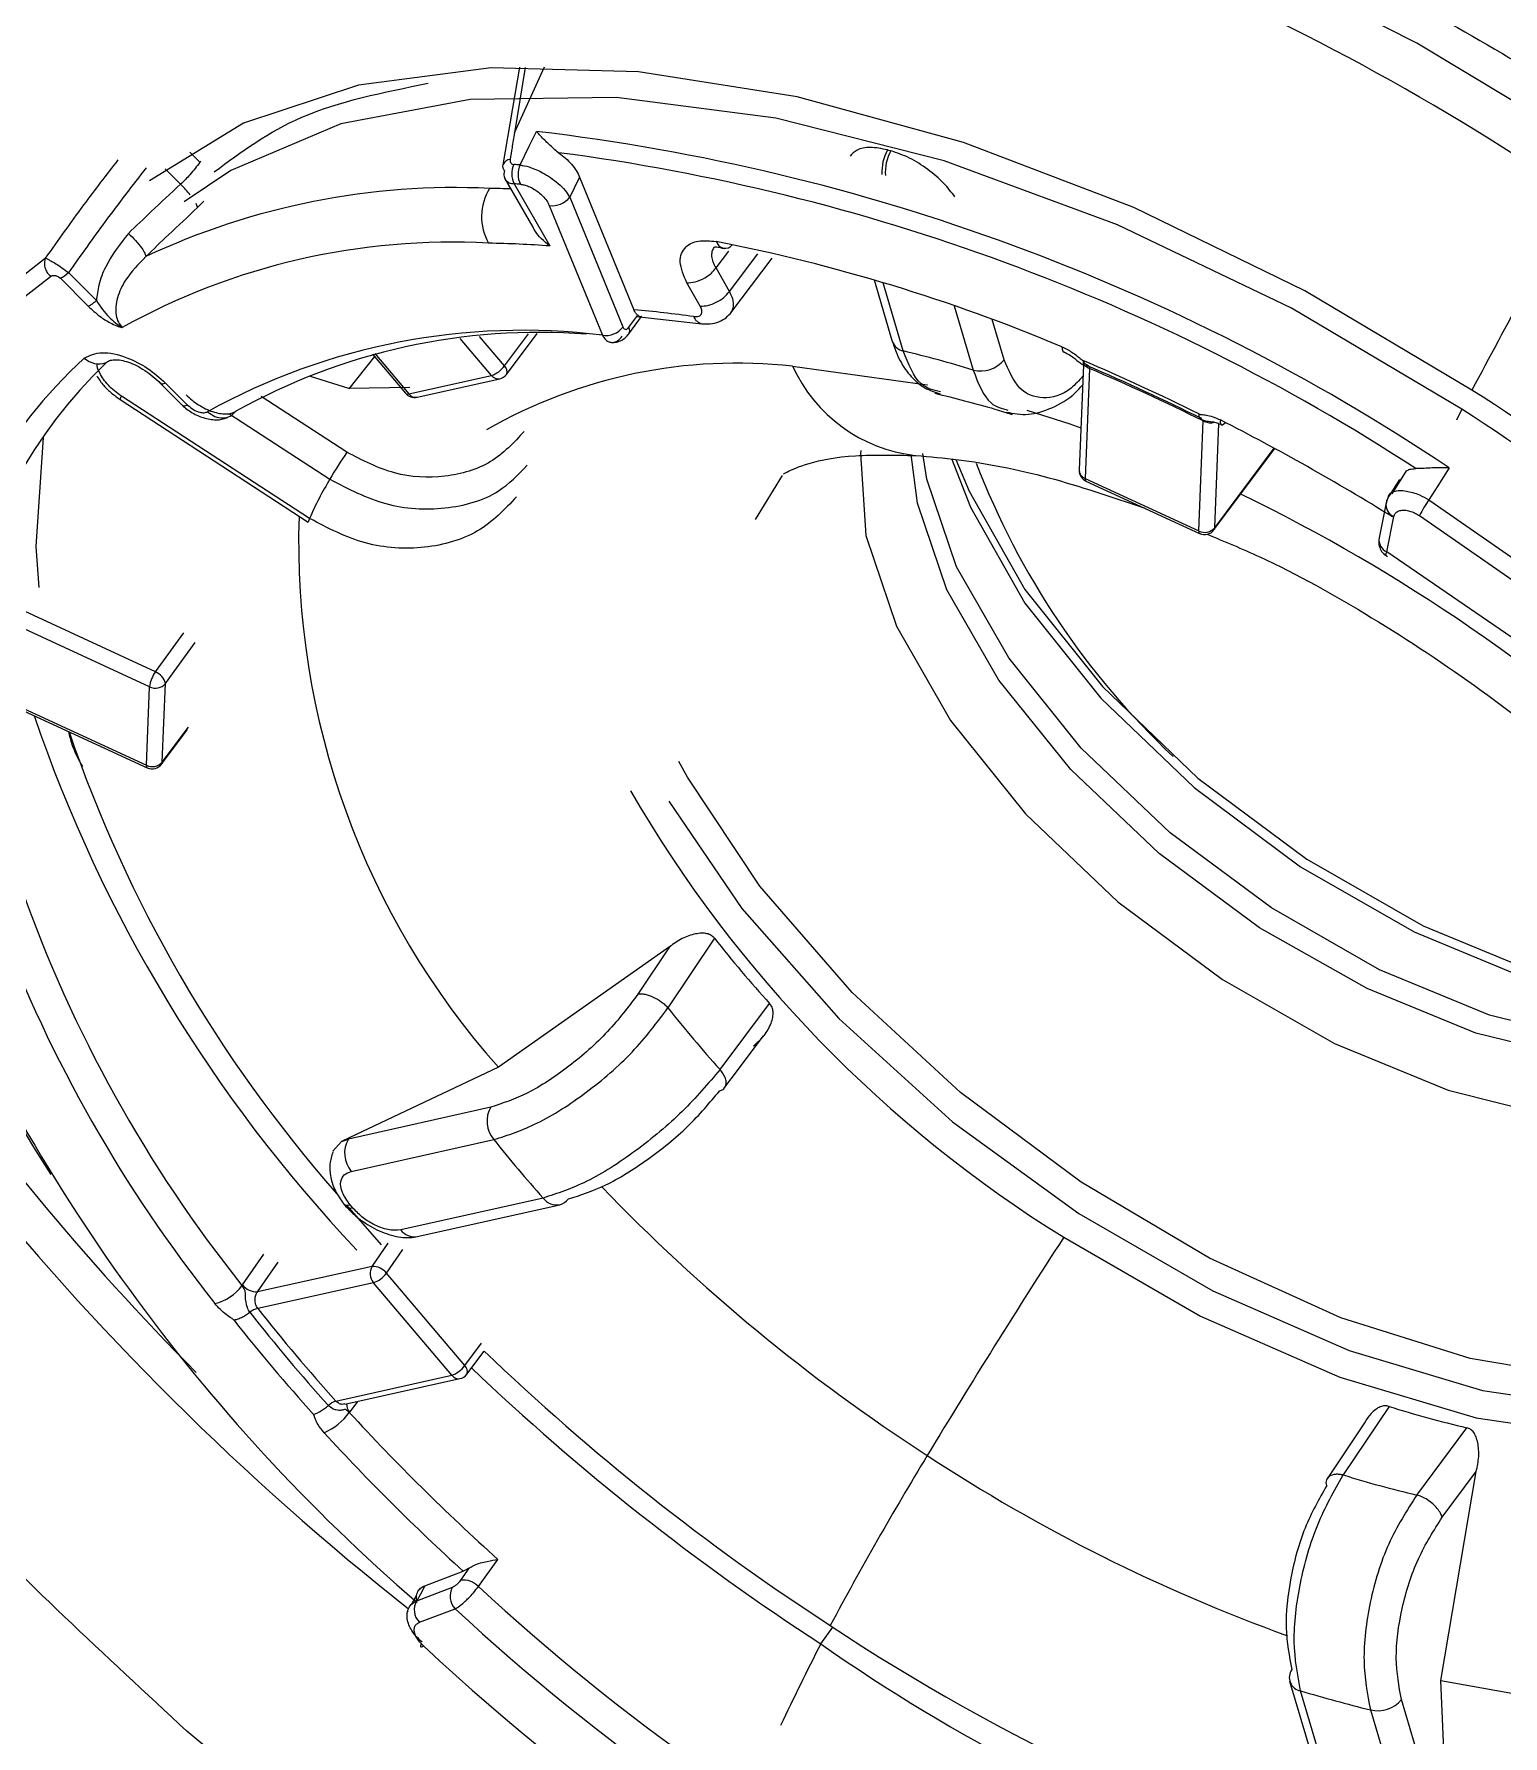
# Model space of a CAD drawing. Extents: x 400 to 501, y 484 to 634.
# Drawn here: x 463.317 to 464.057, y 565.544 to 566.4 of the extents above; entities that cross this region are included whole.
import ezdxf

# ---------------------------------------------------------------- set-up
doc = ezdxf.new("R2010")
doc.units = 0
doc.header["$MEASUREMENT"] = 0
doc.layers.add('DIM', color=3, linetype='Continuous')
doc.layers.add('GEOMETRY', color=3, linetype='Continuous', lineweight=25)

# ---------------------------------------------------------------- blocks, each defined once
blk = doc.blocks.new('2026 GRANDEE')
at = {"layer": 'GEOMETRY', "ltscale": 16}
for p, q in [((13.13686, -30.45682), (13.1285, -30.50599)), ((13.13434, -30.48997), (13.14949, -30.45673)), ((13.13979, -30.4571), (13.13434, -30.48997)), ((12.97595, -30.50472), (12.9709, -30.49967)), ((13.32216, -30.4985), (13.32389, -30.49897)), ((12.96628, -30.51579), (12.95851, -30.50802)), ((12.97636, -30.50412), (12.97595, -30.50472)), ((13.12937, -30.51278), (13.14353, -30.53741)), ((13.13416, -30.5156), (13.15216, -30.54689)), ((13.16713, -30.5122), (13.1945, -30.57899)), ((12.97803, -30.52435), (12.97483, -30.52756)), ((13.15184, -30.52648), (13.17862, -30.59182)), ((13.16217, -30.52231), (13.18895, -30.58766)), ((13.23587, -30.55796), (13.24234, -30.54941)), ((13.24265, -30.56974), (13.25689, -30.55086)), ((13.24333, -30.58054), (13.26411, -30.55301)), ((12.9057, -30.56316), (12.91975, -30.57724)), ((12.9098, -30.56029), (12.92385, -30.57436)), ((13.24265, -30.56974), (13.23587, -30.55796)), ((13.22792, -30.57719), (13.22114, -30.56541)), ((13.31541, -30.564), (13.32458, -30.59492)), ((13.33014, -30.59971), (13.31995, -30.56536)), ((13.35569, -30.57696), (13.36529, -30.60933)), ((13.19186, -30.59117), (13.19827, -30.58238)), ((13.19199, -30.5878), (13.19641, -30.58172)), ((13.19582, -30.58242), (13.2287, -30.58599)), ((13.38092, -30.60414), (13.37491, -30.58386)), ((13.12274, -30.61205), (13.10696, -30.59337)), ((13.12931, -30.60721), (13.11679, -30.59239)), ((13.12931, -30.60721), (13.14144, -30.59105)), ((13.13035, -30.61152), (13.14576, -30.59096)), ((12.92872, -30.60561), (12.92947, -30.60527)), ((13.06385, -30.60248), (13.05096, -30.6187)), ((13.06287, -30.60131), (13.07953, -30.62104)), ((13.06403, -30.60102), (13.08116, -30.6213)), ((13.42088, -30.60462), (13.42084, -30.60559)), ((13.42093, -30.60467), (13.42123, -30.60617)), ((12.95411, -30.61407), (12.9672, -30.62718)), ((13.05096, -30.61868), (13.03167, -30.61258)), ((13.08116, -30.6213), (13.12274, -30.61205)), ((13.08533, -30.62299), (13.12691, -30.61374)), ((13.4208, -30.60666), (13.41869, -30.65963)), ((13.42391, -30.60855), (13.42171, -30.66393)), ((13.03119, -30.68406), (12.93643, -30.62245)), ((12.95873, -30.6159), (12.9698, -30.62699)), ((13.05001, -30.6507), (13.00687, -30.62265)), ((13.08165, -30.61809), (13.05096, -30.61868)), ((12.93576, -30.6242), (13.03052, -30.68582)), ((12.99059, -30.6312), (13.04147, -30.66428)), ((13.61144, -30.62899), (13.60865, -30.63448)), ((13.47895, -30.69033), (13.48115, -30.63495)), ((13.48693, -30.68871), (13.48901, -30.6363)), ((13.48656, -30.6898), (13.51719, -30.64885)), ((13.48693, -30.68871), (13.51687, -30.64868)), ((13.26908, -30.6624), (13.2556, -30.68456)), ((13.42171, -30.66393), (13.47895, -30.69033)), ((13.42212, -30.66522), (13.47935, -30.69162)), ((13.57584, -30.67127), (13.58019, -30.66434)), ((13.58334, -30.66005), (13.57609, -30.67163)), ((13.5732, -30.67612), (13.56966, -30.69382)), ((13.57353, -30.7008), (13.57708, -30.6831)), ((12.95358, -30.76121), (12.8741, -30.72454)), ((12.95061, -30.76876), (12.87033, -30.73173)), ((12.95358, -30.76121), (12.96783, -30.7416)), ((12.95859, -30.76714), (12.97364, -30.74643)), ((12.94904, -30.80825), (12.95061, -30.76876)), ((12.95702, -30.80662), (12.95859, -30.76714)), ((12.86876, -30.77122), (12.94904, -30.80825)), ((12.86952, -30.77267), (12.94945, -30.80954)), ((12.95665, -30.80771), (12.96974, -30.79022)), ((12.95702, -30.80662), (12.97021, -30.789)), ((13.23507, -30.89533), (13.21164, -30.93035)), ((13.21243, -30.89963), (13.12629, -30.96025)), ((13.21243, -30.89963), (13.19655, -30.92341)), ((13.23786, -30.96136), (13.26281, -30.92813)), ((13.24339, -30.96605), (13.25967, -30.94441)), ((13.12629, -30.96026), (13.0511, -30.99581)), ((13.23977, -30.97088), (13.24339, -30.96605)), ((13.12244, -30.98032), (13.05073, -30.99636)), ((13.04727, -30.99763), (13.0429, -31.00245)), ((13.0511, -30.99581), (13.04726, -30.99763)), ((13.04726, -30.99763), (13.05073, -30.99636)), ((13.05073, -30.99636), (13.0511, -30.99581)), ((13.0522, -31.01268), (13.12392, -30.99664)), ((13.04831, -31.02893), (13.04953, -31.03037)), ((13.05278, -31.03089), (13.05156, -31.02945)), ((13.14879, -31.02605), (13.07708, -31.04209)), ((13.08542, -31.04547), (13.15714, -31.02942)), ((13.06268, -31.06048), (13.07081, -31.04875)), ((12.99741, -31.06968), (13.0081, -31.05429)), ((13.00493, -31.07333), (13.01532, -31.05837)), ((13.06996, -31.06384), (13.07822, -31.05193)), ((13.06268, -31.06048), (13.00493, -31.07333)), ((13.06339, -31.06868), (13.00507, -31.08165)), ((13.10275, -31.11526), (13.06339, -31.06868)), ((13.10932, -31.11043), (13.06996, -31.06384)), ((13.10932, -31.11043), (13.11777, -31.09915)), ((13.11035, -31.11473), (13.11911, -31.10306)), ((13.04443, -31.12824), (13.10275, -31.11526)), ((13.049, -31.12984), (13.10691, -31.11696)), ((13.05532, -31.12844), (13.05143, -31.13362)), ((13.57469, -31.13093), (13.55163, -31.16539)), ((13.56273, -31.13869), (13.54354, -31.16741)), ((13.58869, -31.17553), (13.61389, -31.14166)), ((13.60085, -31.26884), (13.61861, -31.16375)), ((13.60149, -31.18673), (13.61861, -31.16375)), ((13.0893, -31.22116), (13.10855, -31.21393)), ((13.10729, -31.21843), (13.11174, -31.21223)), ((13.11619, -31.22159), (13.126, -31.20794)), ((13.08512, -31.22872), (13.10314, -31.22194)), ((13.08508, -31.22601), (13.08258, -31.23052)), ((13.08063, -31.23404), (13.07995, -31.23527)), ((13.08649, -31.23959), (13.10451, -31.23282)), ((13.2886, -31.25045), (13.29458, -31.242)), ((13.52464, -31.26927), (13.54768, -31.34692)), ((13.55323, -31.35171), (13.53019, -31.27405)), ((13.60442, -31.35561), (13.60085, -31.26884)), ((13.60402, -31.35614), (13.58098, -31.27849)), ((13.56534, -31.28368), (13.58838, -31.36133)), ((13.07964, -31.38633), (12.96947, -31.29441))]:
    blk.add_line(p, q, dxfattribs=at)
at = {"layer": 'GEOMETRY', "ltscale": 16, "flags": 128}
for points in [[(13.68303, -30.50156), (13.58865, -30.44482), (13.49229, -30.39599), (13.3956, -30.35589), (13.30022, -30.32521), (13.20779, -30.30447), (13.1199, -30.29404), (13.07176, -30.29279)], [(13.61644, -30.61942), (13.53224, -30.56938), (13.44626, -30.52751), (13.36042, -30.49474), (13.27664, -30.47181), (13.19678, -30.45922), (13.12264, -30.45725), (13.05587, -30.46596), (12.99796, -30.48514), (12.95056, -30.51408)], [(13.61144, -30.62899), (13.5256, -30.57822), (13.43796, -30.53623), (13.35068, -30.50407), (13.2659, -30.48252), (13.18572, -30.47211), (13.1121, -30.47311), (13.04686, -30.48548), (12.99161, -30.50892), (12.96802, -30.52473)], [(13.1372, -30.5061), (13.14184, -30.49667), (13.14548, -30.48925)], [(13.16713, -30.5122), (13.16435, -30.51786), (13.16217, -30.52231)], [(12.8175, -30.86875), (12.80438, -30.81812), (12.79792, -30.76972), (12.79821, -30.72408), (12.80523, -30.68168), (12.81891, -30.64297), (12.83911, -30.60838), (12.8656, -30.57827), (12.89811, -30.55297)], [(12.82101, -30.87463), (12.80802, -30.82453), (12.80164, -30.77665), (12.80192, -30.73149), (12.80887, -30.68954), (12.8224, -30.65125), (12.84239, -30.61703), (12.8686, -30.58724), (12.90076, -30.5622)], [(13.40989, -30.59758), (13.41008, -30.59885), (13.41048, -30.59978), (13.41107, -30.60031), (13.41139, -30.60042)], [(13.27438, -30.60742), (13.34212, -30.61676), (13.3423, -30.61679)], [(12.9698, -30.62699), (12.96867, -30.62738), (12.96779, -30.62745), (12.96721, -30.62719), (12.9672, -30.62718)], [(13.39237, -30.62958), (13.41394, -30.63646), (13.41954, -30.63838)], [(13.48115, -30.63495), (13.48117, -30.6346), (13.48117, -30.63439)], [(13.48981, -30.63444), (13.48973, -30.63559), (13.48986, -30.6364), (13.49022, -30.63682), (13.49077, -30.63685), (13.4915, -30.63648), (13.49237, -30.63575)], [(12.89703, -30.64332), (12.89332, -30.69811), (12.89479, -30.7188)], [(13.30878, -30.64986), (13.30863, -30.65126), (13.31135, -30.69268), (13.32671, -30.73826), (13.35395, -30.78573), (13.39172, -30.83272), (13.43812, -30.8769), (13.49085, -30.91604), (13.54726, -30.94821), (13.60456, -30.9718), (13.65988, -30.98563), (13.71046, -30.98901), (13.75378, -30.98178), (13.78768, -30.96429)], [(13.78626, -30.9396), (13.76083, -30.95177), (13.7196, -30.95901), (13.67134, -30.95605), (13.61846, -30.94306), (13.56362, -30.92068), (13.50956, -30.89003), (13.459, -30.85265), (13.41447, -30.81041), (13.3782, -30.76544), (13.35202, -30.71999), (13.33724, -30.67633), (13.33417, -30.65191)], [(13.7856, -30.93708), (13.76948, -30.94357), (13.72763, -30.95056), (13.67876, -30.9473), (13.62532, -30.93394), (13.56996, -30.91115), (13.51546, -30.88007), (13.46452, -30.84225), (13.41969, -30.79957), (13.38321, -30.75417), (13.35689, -30.70831), (13.34205, -30.66428), (13.33991, -30.65137)], [(13.35444, -30.65388), (13.36397, -30.67836), (13.39137, -30.7266), (13.42953, -30.7744), (13.47655, -30.81939), (13.53006, -30.85929), (13.58737, -30.8921), (13.64562, -30.91619), (13.70189, -30.93035), (13.75334, -30.93386), (13.77896, -30.93111)], [(13.35666, -30.65432), (13.36325, -30.67032), (13.3913, -30.7197), (13.43037, -30.76864), (13.4785, -30.81469), (13.53328, -30.85553), (13.59196, -30.88913), (13.65159, -30.91379), (13.70919, -30.92828), (13.76186, -30.93188), (13.7784, -30.93054)], [(13.60491, -30.65847), (13.59924, -30.66752), (13.59479, -30.67464)], [(13.57411, -30.67404), (13.57349, -30.67517), (13.5732, -30.67612)], [(13.59479, -30.67464), (13.68347, -30.73614), (13.76642, -30.80414), (13.84179, -30.87712), (13.90789, -30.95345), (13.96325, -31.03142), (14.00663, -31.10929), (14.03706, -31.18532), (14.05386, -31.25781), (14.05665, -31.32515)], [(13.59004, -30.68258), (13.67778, -30.74343), (13.75985, -30.8107), (13.83442, -30.88291), (13.89982, -30.95843), (13.95459, -31.03557), (13.99751, -31.11261), (14.02761, -31.18784), (14.04423, -31.25956), (14.047, -31.32618)], [(13.48693, -30.68871), (13.48679, -30.68937), (13.48656, -30.6898)], [(14.00733, -31.31178), (14.00554, -31.24874), (13.99035, -31.18068), (13.9621, -31.10917), (13.92144, -31.03587), (13.86932, -30.96245), (13.80693, -30.89062), (13.73571, -30.82203), (13.65731, -30.75827), (13.57353, -30.7008)], [(12.95702, -30.80662), (12.95689, -30.80728), (12.95665, -30.80771)], [(13.81266, -31.09017), (13.78093, -31.10631), (13.73298, -31.11706), (13.67716, -31.11725), (13.61556, -31.10687), (13.55049, -31.0863), (13.48439, -31.05632), (13.41974, -31.01805), (13.35896, -30.97292), (13.30434, -30.92263), (13.25792, -30.86907), (13.22144, -30.81424), (13.21708, -30.80633)], [(13.21202, -30.8263), (13.24882, -30.88032), (13.29766, -30.93577), (13.35497, -30.98763), (13.41855, -31.0339), (13.48596, -31.0728), (13.5546, -31.10285), (13.62184, -31.12288), (13.6851, -31.13212), (13.74194, -31.13023), (13.79017, -31.11726), (13.80607, -31.1094)], [(12.87844, -30.97734), (12.89219, -31.00045), (12.90084, -31.01417)], [(13.04975, -31.0296), (13.06728, -31.04956), (13.06732, -31.04961)], [(13.4109, -31.04583), (13.47978, -31.08559), (13.54993, -31.11629), (13.61865, -31.13676), (13.68329, -31.1462), (13.74137, -31.14427), (13.79067, -31.13102), (13.80308, -31.1251)], [(13.0893, -31.22116), (13.08696, -31.22539), (13.08512, -31.22872)], [(13.60084, -31.26885), (13.64862, -31.27742), (13.69404, -31.2812), (13.73651, -31.28014), (13.77547, -31.27425), (13.81042, -31.26361), (13.84088, -31.24836), (13.86603, -31.22911)], [(13.08742, -31.25051), (13.08721, -31.25097), (13.08707, -31.25145), (13.08708, -31.25178), (13.08724, -31.25195), (13.08754, -31.25194), (13.08798, -31.25178), (13.08855, -31.25145)]]:
    blk.add_lwpolyline(points, dxfattribs=at)
at = {"layer": 'GEOMETRY', "ltscale": 256}
for centre, radius, start, end in [((12.97906, -31.5299), 1.22172, 56.54032, 81.05487), ((13.02383, -31.52783), 1.04568, 56.24164, 83.3195), ((13.13263, -30.5078), 0.00452, 95.96567, 156.32762), ((13.02273, -31.52887), 1.03759, 56.97359, 82.58754), ((13.34213, -30.50947), 0.02278, 151.22571, 183.61179), ((13.34345, -30.50984), 0.02239, 150.94007, 184.10747), ((13.13148, -30.50677), 0.00309, 165.36124, 223.8842), ((13.14431, -30.51058), 0.01133, 155.39991, 206.30841), ((13.08819, -31.1346), 0.6304, 85.54152, 85.83168), ((13.14753, -30.51085), 0.01137, 155.30685, 205.99391), ((13.10475, -30.88531), 0.36782, 87.33236, 115.08952), ((12.92693, -30.55605), 0.05629, 38.30362, 45.65923), ((13.14466, -30.53214), 0.02689, 147.97521, 209.72639), ((13.11219, -31.06672), 0.54892, 87.88302, 88.98968), ((13.08883, -31.13765), 0.62371, 85.54152, 85.83168), ((12.96716, -30.52929), 0.00787, 12.735, 29.45205), ((13.15346, -30.51561), 0.01099, 261.50962, 322.41459), ((16.87809, -32.34769), 3.69124, 150.35305, 152.08192), ((13.10258, -30.88605), 0.34109, 86.85096, 119.08643), ((13.11132, -31.0982), 0.55282, 85.76323, 88.96372), ((13.06409, -31.42133), 0.89339, 67.22825, 78.90608), ((13.24044, -30.54345), 0.0046, 194.95875, 322.98922), ((12.89801, -30.54781), 0.01716, 296.59741, 313.38628), ((13.14419, -31.1509), 0.57411, 81.95045, 84.97229), ((13.18024, -30.58096), 0.01099, 261.50962, 322.41449), ((13.18919, -30.58936), 0.0032, 317.5552, 29.18193), ((13.22984, -30.58048), 0.00561, 200.45813, 260.39494), ((13.13833, -30.91646), 0.32713, 82.92475, 118.98027), ((13.14653, -30.90265), 0.3123, 85.58337, 119.21162), ((13.33152, -30.59249), 0.00735, 199.31704, 259.19846), ((13.08449, -30.78526), 0.24683, 132.4952, 204.97238), ((13.09692, -30.78142), 0.2432, 133.66342, 204.84738), ((12.9252, -30.59526), 0.01093, 227.09766, 288.78244), ((13.24628, -30.85924), 0.25338, 83.63258, 119.80208), ((13.18226, -31.20887), 0.62685, 73.02404, 76.3554), ((13.36898, -30.59431), 0.01547, 256.19474, 320.53422), ((12.98838, -31.61821), 1.10201, 63.56438, 66.91001), ((13.11864, -30.59958), 0.01312, 288.21199, 324.44879), ((13.1262, -30.6095), 0.0043, 216.37835, 279.42902), ((13.12562, -30.60798), 0.00591, 282.54513, 323.14041), ((13.12689, -30.61007), 0.00375, 337.31569, 49.67425), ((13.34522, -30.5749), 0.07795, 204.65805, 263.20698), ((13.42295, -30.6082), 0.00102, 340.22848, 98.75809), ((12.99649, -31.60714), 1.08702, 63.56438, 66.91002), ((13.00054, -31.60161), 1.07954, 63.56439, 66.91002), ((12.93922, -30.62452), 0.00348, 143.32375, 174.70469), ((13.08404, -30.61723), 0.00591, 220.19338, 282.54513), ((13.08055, -30.6199), 0.00153, 228.20071, 293.50603), ((13.08462, -30.61875), 0.0043, 216.37835, 279.42902), ((13.02638, -31.55069), 1.10246, 35.27282, 57.64121), ((12.97307, -31.61323), 1.17313, 46.53291, 57.03314), ((12.94379, -31.70469), 1.20149, 58.22913, 62.97013), ((13.16851, -30.73478), 0.14529, 144.6449, 150.97325), ((13.73983, -30.51279), 0.3996, 201.02589, 226.73566), ((13.1635, -30.74024), 0.14374, 148.09916, 156.99438), ((13.4246, -30.65986), 0.00591, 177.72482, 245.2372), ((13.4234, -30.65954), 0.0047, 181.01099, 249.01973), ((13.42283, -30.66429), 0.00117, 162.459, 232.75907), ((13.11105, -31.47399), 0.89154, 46.88805, 64.13138), ((13.65532, -30.71624), 0.07344, 145.49769, 152.7208), ((13.42349, -30.69583), 0.39782, 178.12408, 221.66104), ((13.57986, -30.67699), 0.00671, 172.5551, 245.54033), ((13.03398, -30.68614), 0.00347, 143.32338, 174.70506), ((13.48007, -30.69069), 0.00117, 162.459, 232.75907), ((13.48188, -30.68434), 0.00668, 243.91191, 319.11248), ((13.48183, -30.68626), 0.00591, 245.2372, 323.19665), ((13.57631, -30.69469), 0.00671, 172.55516, 245.54042), ((13.93056, -30.15351), 1.37349, 205.3485, 231.79465), ((12.96739, -30.771), 0.01693, 144.6408, 172.39665), ((12.95355, -30.76277), 0.00668, 243.91191, 319.11248), ((12.95066, -30.76876), 0.00809, 11.53559, 68.85117), ((13.59165, -30.54449), 0.73881, 198.85583, 223.4112), ((13.5624, -30.56851), 0.68932, 198.86477, 221.32794), ((12.95016, -30.8086), 0.00117, 162.459, 232.75907), ((12.95198, -30.80225), 0.00668, 243.91191, 319.11248), ((12.95192, -30.80418), 0.00591, 245.2372, 323.19665), ((13.75128, -30.49713), 0.6457, 210.11703, 238.18694), ((13.53218, -30.64214), 0.68509, 199.43398, 218.65339), ((13.6901, -30.52803), 0.9263, 202.71778, 229.22963), ((13.53844, -30.63692), 0.70955, 200.67515, 218.55328), ((13.72306, -30.51072), 0.62134, 218.24317, 222.20493), ((13.69893, -30.5448), 0.62138, 218.35134, 222.09662), ((13.93579, -30.16196), 1.35319, 214.67751, 224.70417), ((13.13477, -30.98743), 0.01423, 150.02596, 220.31037), ((13.06306, -31.00347), 0.01423, 150.02761, 220.31021), ((13.70109, -30.5337), 0.73989, 218.73269, 221.71541), ((13.84498, -30.37931), 0.92492, 223.87944, 237.07219), ((13.05037, -31.02675), 0.00296, 220.75674, 293.74863), ((13.05158, -31.02798), 0.00316, 229.46608, 292.38391), ((13.15568, -31.02102), 0.00853, 216.09892, 279.8024), ((13.15538, -31.0221), 0.00753, 283.47922, 324.29854), ((13.08397, -31.03706), 0.00853, 216.09899, 279.80233), ((16.8027, -33.24364), 4.04162, 147.05766, 148.89395), ((13.06881, -31.06408), 0.00711, 149.59718, 220.30965), ((13.06298, -31.0694), 0.00892, 38.51792, 91.95648), ((13.05929, -31.05621), 0.01312, 288.21199, 324.44879), ((12.97815, -31.05631), 0.02347, 283.31246, 324.14613), ((13.00467, -31.0643), 0.00904, 216.5632, 271.65307), ((13.00723, -31.09134), 0.00993, 102.58847, 128.5725), ((13.77283, -30.47172), 0.9849, 218.4068, 221.97995), ((13.77153, -30.47401), 0.97811, 218.4068, 221.97995), ((13.77542, -30.46714), 0.99848, 218.4068, 221.97994), ((13.09865, -31.1028), 0.01312, 288.21199, 324.44879), ((13.1069, -31.11329), 0.00375, 337.31569, 49.67425), ((13.93076, -30.25829), 1.1715, 226.14565, 237.03848), ((13.10621, -31.11271), 0.0043, 216.37835, 279.42902), ((13.10563, -31.11119), 0.00591, 282.54513, 323.14041), ((13.94707, -30.23538), 1.20993, 226.40169, 237.02904), ((13.04833, -31.139), 0.01145, 109.93726, 131.96769), ((13.02659, -31.11654), 0.03011, 293.3231, 324.67365), ((13.05476, -31.13), 0.00492, 175.9933, 227.37593), ((13.87091, -30.37952), 1.11407, 222.62408, 228.03824), ((13.73319, -30.62894), 0.52642, 252.47728, 256.90216), ((13.86983, -30.37929), 1.12968, 222.6173, 227.6315), ((14.84826, -32.07202), 1.76293, 148.68085, 151.88357), ((13.81769, -30.43172), 0.8661, 236.70306, 250.14344), ((13.70908, -30.66303), 0.52646, 252.5981, 256.78118), ((13.11083, -31.2265), 0.00893, 149.32806, 225.03898), ((13.10869, -31.2286), 0.01027, 43.02785, 97.84231), ((13.8643, -30.41225), 1.10213, 227.25157, 257.44889), ((13.0928, -31.23327), 0.00893, 149.32746, 225.03906), ((13.86649, -30.40915), 1.12207, 227.22817, 257.44757), ((13.86698, -30.37736), 1.03695, 236.4153, 253.68208), ((13.86079, -30.42549), 1.13074, 226.92515, 262.56192), ((14.50741, -31.87631), 1.37011, 152.81921, 154.73349), ((13.81076, -30.50508), 0.91007, 234.98757, 266.09978), ((13.53119, -31.2674), 0.00673, 143.36475, 261.48356), ((13.71322, -30.67451), 0.62685, 253.02404, 256.3554), ((13.56904, -31.26865), 0.01547, 256.19475, 320.53415)]:
    blk.add_arc(centre, radius, start, end, dxfattribs=at)
at = {"layer": 'GEOMETRY', "ltscale": 16}
for points, knots in [([(13.0042, -27.3106), (13.2143, -27.41475), (13.63397, -27.62278), (14.243, -27.96672), (14.8378, -28.32385), (15.42488, -28.69465), (16.05717, -29.11822), (16.72692, -29.60799), (17.42003, -30.16946), (18.08887, -30.75831), (18.5135, -31.17271), (18.72568, -31.37978)], [0, 0, 0, 0, 0.099826, 0.199393, 0.297583, 0.395009, 0.494703, 0.621199, 0.747709, 0.873931, 1, 1, 1, 1]), ([(12.0604, -29.18262), (12.2871, -29.30008), (12.74502, -29.53735), (13.41856, -29.94377), (14.09286, -30.37392), (14.7612, -30.82228), (15.29727, -31.21816), (15.60848, -31.4659), (15.71162, -31.54988)], [0, 0, 0, 0, 0.1206767, 0.2437611, 0.3714219, 0.4976422, 0.6220962, 0.6846118, 0.6846118, 0.6846118, 0.6846118]), ([(12.80707, -30.37432), (12.81613, -30.364), (12.83655, -30.34074), (12.88019, -30.31326), (12.93514, -30.29097), (12.99833, -30.27732), (13.06844, -30.27214), (13.14472, -30.2756), (13.22613, -30.28769), (13.31154, -30.30836), (13.3997, -30.33735), (13.48925, -30.37444), (13.56962, -30.41402), (13.61921, -30.44277), (13.63939, -30.45447)], [0, 0, 0, 0, 0.072585, 0.163656, 0.252503, 0.339507, 0.425556, 0.51127, 0.596941, 0.682698, 0.768599, 0.854648, 0.940819, 1, 1, 1, 1]), ([(12.98321, -30.50954), (12.99693, -30.49944), (13.0262, -30.47789), (13.06846, -30.46948), (13.09091, -30.46501)], [0, 0, 0, 0, 0.468732, 1, 1, 1, 1]), ([(13.13434, -30.48997), (13.13393, -30.49246), (13.13321, -30.4969), (13.13248, -30.50135), (13.13216, -30.50331)], [0, 0, 0, 0, 0.560808, 1, 1, 1, 1]), ([(13.15659, -30.49994), (13.15571, -30.49927), (13.15402, -30.49798), (13.15231, -30.49621), (13.15084, -30.49486), (13.14842, -30.49254), (13.14676, -30.49069), (13.14548, -30.48925)], [0, 0, 0, 0, 0.186524, 0.359645, 0.427811, 0.557385, 1, 1, 1, 1]), ([(13.13216, -30.50331), (13.13214, -30.50368), (13.1321, -30.50444), (13.13255, -30.50525), (13.13322, -30.50573), (13.13376, -30.50582), (13.13402, -30.50586)], [0, 0, 0, 0, 0.279883, 0.570836, 0.793537, 1, 1, 1, 1]), ([(13.15659, -30.49994), (13.15777, -30.50084), (13.16014, -30.50263), (13.16313, -30.50574), (13.16561, -30.50899), (13.16662, -30.51113), (13.16713, -30.5122)], [0, 0, 0, 0, 0.247594, 0.499069, 0.748088, 1, 1, 1, 1]), ([(13.32216, -30.4985), (13.31923, -30.49793), (13.31331, -30.49677), (13.30656, -30.4981), (13.30436, -30.50058), (13.30335, -30.50173)], [0, 0, 0, 0, 0.344311, 0.696575, 1, 1, 1, 1]), ([(13.35616, -30.52221), (13.35439, -30.51988), (13.3508, -30.51518), (13.34261, -30.50818), (13.33328, -30.50222), (13.32699, -30.50005), (13.32389, -30.49897)], [0, 0, 0, 0, 0.246603, 0.499388, 0.752586, 1, 1, 1, 1]), ([(12.93471, -30.50355), (12.92889, -30.51107), (12.91634, -30.52731), (12.90448, -30.54401), (12.89811, -30.55297)], [0, 0, 0, 0, 0.463228, 1, 1, 1, 1]), ([(12.9489, -30.50747), (12.94195, -30.51648), (12.92857, -30.53386), (12.9159, -30.5517), (12.9098, -30.56029)], [0, 0, 0, 0, 0.5187361, 1, 1, 1, 1]), ([(12.97595, -30.50472), (12.97438, -30.50685), (12.97158, -30.51065), (12.9679, -30.51422), (12.96628, -30.51579)], [0, 0, 0, 0, 0.558816, 1, 1, 1, 1]), ([(13.12926, -30.50891), (13.1291, -30.50997), (13.12882, -30.51185), (13.12991, -30.51388), (13.1316, -30.51519), (13.13329, -30.51546), (13.13416, -30.5156)], [0, 0, 0, 0, 0.303946, 0.534904, 0.759942, 1, 1, 1, 1]), ([(13.1372, -30.5061), (13.13867, -30.50636), (13.14219, -30.50698), (13.14763, -30.50944), (13.15266, -30.51247), (13.1566, -30.51548), (13.16004, -30.51887), (13.16146, -30.52117), (13.16217, -30.52231)], [0, 0, 0, 0, 0.163256, 0.392846, 0.532479, 0.684195, 0.842306, 1, 1, 1, 1]), ([(12.96628, -30.51579), (12.96133, -30.52037), (12.95248, -30.52854), (12.94381, -30.53687), (12.94, -30.54053)], [0, 0, 0, 0, 0.560001, 1, 1, 1, 1]), ([(13.13731, -30.51583), (13.13793, -30.51591), (13.13924, -30.51608), (13.14158, -30.51687), (13.14407, -30.51811), (13.14655, -30.51981), (13.14878, -30.52183), (13.1507, -30.52414), (13.15146, -30.5257), (13.15184, -30.52648)], [0, 0, 0, 0, 0.113284, 0.24233, 0.394972, 0.529531, 0.680951, 0.841517, 1, 1, 1, 1]), ([(12.97483, -30.52756), (12.96992, -30.53211), (12.96116, -30.54025), (12.95256, -30.54854), (12.94878, -30.55219)], [0, 0, 0, 0, 0.560002, 1, 1, 1, 1]), ([(13.15216, -30.54689), (13.14925, -30.54452), (13.14583, -30.54172), (13.14396, -30.53791), (13.14368, -30.53734)], [0, 0, 0, 0, 0.848576, 1, 1, 1, 1]), ([(12.94, -30.54053), (12.93578, -30.54595), (12.92952, -30.55398), (12.92489, -30.5659), (12.92417, -30.57174), (12.92385, -30.57436)], [0, 0, 0, 0, 0.531726, 0.789699, 1, 1, 1, 1]), ([(12.94, -30.54053), (12.9412, -30.54171), (12.94371, -30.54417), (12.94665, -30.54784), (12.94841, -30.55066), (12.94866, -30.55169), (12.94878, -30.55219)], [0, 0, 0, 0, 0.270086, 0.562476, 0.789912, 1, 1, 1, 1]), ([(13.22114, -30.56541), (13.21959, -30.56176), (13.21649, -30.55452), (13.21968, -30.54722), (13.22656, -30.54373), (13.23284, -30.54433), (13.236, -30.54463)], [0, 0, 0, 0, 0.280954, 0.558628, 0.778026, 1, 1, 1, 1]), ([(12.89811, -30.55297), (12.8979, -30.55381), (12.89746, -30.55554), (12.89802, -30.55825), (12.89918, -30.56057), (12.90024, -30.56167), (12.90076, -30.5622)], [0, 0, 0, 0, 0.2729433, 0.5617418, 0.7870561, 1, 1, 1, 1]), ([(12.89811, -30.55297), (12.89849, -30.55313), (12.89918, -30.55342), (12.901, -30.5544), (12.90343, -30.55569), (12.90651, -30.5579), (12.90867, -30.55946), (12.9098, -30.56029)], [0, 0, 0, 0, 0.186281, 0.344628, 0.550354, 0.764241, 1, 1, 1, 1]), ([(12.94878, -30.55219), (12.94505, -30.55599), (12.93893, -30.56221), (12.9341, -30.57255), (12.93322, -30.58004), (12.93464, -30.58521), (12.93609, -30.58709), (12.93676, -30.58797)], [0, 0, 0, 0, 0.37778, 0.619282, 0.83738, 0.924085, 1, 1, 1, 1]), ([(13.23587, -30.55796), (13.23535, -30.55696), (13.23429, -30.55495), (13.23368, -30.55213), (13.23377, -30.54957), (13.23451, -30.54825), (13.23487, -30.54758)], [0, 0, 0, 0, 0.25012, 0.500077, 0.750051, 1, 1, 1, 1]), ([(13.23496, -30.54747), (13.23519, -30.54738), (13.23568, -30.5472), (13.2385, -30.54783), (13.23997, -30.54816)], [0, 0, 0, 0, 0.478284, 1, 1, 1, 1]), ([(12.90076, -30.5622), (12.90109, -30.56204), (12.90172, -30.56172), (12.90284, -30.56171), (12.90378, -30.56195), (12.9045, -30.56225), (12.90508, -30.56262), (12.90544, -30.56291), (12.9056, -30.56306), (12.90567, -30.56313), (12.9057, -30.56316)], [0, 0, 0, 0, 0.277556, 0.53623, 0.657299, 0.773234, 0.899739, 0.955644, 0.980426, 1, 1, 1, 1]), ([(13.22114, -30.56541), (13.22252, -30.56535), (13.22537, -30.56522), (13.22991, -30.56325), (13.2336, -30.56067), (13.23514, -30.55884), (13.23587, -30.55796)], [0, 0, 0, 0, 0.270485, 0.562378, 0.78952, 1, 1, 1, 1]), ([(13.24371, -30.58002), (13.24404, -30.57935), (13.24469, -30.57803), (13.24474, -30.57551), (13.24414, -30.57272), (13.24315, -30.57074), (13.24265, -30.56974)], [0, 0, 0, 0, 0.249655, 0.49953, 0.749573, 1, 1, 1, 1]), ([(12.91975, -30.57724), (12.92163, -30.57897), (12.925, -30.58207), (12.93008, -30.58525), (12.9339, -30.58708), (12.93589, -30.5877), (12.93676, -30.58797)], [0, 0, 0, 0, 0.37347, 0.667803, 0.85282, 1, 1, 1, 1]), ([(12.92385, -30.57436), (12.92586, -30.57737), (12.92936, -30.5826), (12.93455, -30.58637), (12.93677, -30.58797)], [0, 0, 0, 0, 0.573747, 1, 1, 1, 1]), ([(13.19641, -30.58172), (13.19604, -30.58137), (13.1953, -30.58068), (13.19477, -30.57955), (13.1945, -30.57899)], [0, 0, 0, 0, 0.499984, 1, 1, 1, 1]), ([(13.22458, -30.58244), (13.22551, -30.58246), (13.22736, -30.5825), (13.22869, -30.58112), (13.22887, -30.57924), (13.22824, -30.57787), (13.22792, -30.57719)], [0, 0, 0, 0, 0.279273, 0.560596, 0.781985, 1, 1, 1, 1]), ([(13.22871, -30.58599), (13.23014, -30.58608), (13.23307, -30.58626), (13.23731, -30.58516), (13.24109, -30.58314), (13.24283, -30.58107), (13.24371, -30.58003)], [0, 0, 0, 0, 0.2375716, 0.4871752, 0.7431973, 1, 1, 1, 1]), ([(13.18895, -30.58766), (13.18915, -30.58801), (13.18956, -30.58874), (13.19046, -30.58894), (13.19131, -30.58859), (13.19177, -30.58805), (13.19199, -30.5878)], [0, 0, 0, 0, 0.280612, 0.571051, 0.792338, 1, 1, 1, 1]), ([(13.19641, -30.58172), (13.19684, -30.582), (13.19773, -30.58259), (13.19834, -30.58258), (13.1984, -30.58223), (13.19842, -30.58216)], [0, 0, 0, 0, 0.421312, 0.867585, 1, 1, 1, 1]), ([(13.17862, -30.59182), (13.17916, -30.59268), (13.18013, -30.5942), (13.18182, -30.59519), (13.18307, -30.59546), (13.18447, -30.59542), (13.18642, -30.59478), (13.18784, -30.59318), (13.18862, -30.59231)], [0, 0, 0, 0, 0.214725, 0.380362, 0.496669, 0.563477, 0.763408, 1, 1, 1, 1]), ([(13.18229, -30.59531), (13.18319, -30.59538), (13.185, -30.59552), (13.18771, -30.59468), (13.19016, -30.59319), (13.19135, -30.59178), (13.19192, -30.59109)], [0, 0, 0, 0, 0.2577, 0.515004, 0.764819, 1, 1, 1, 1]), ([(13.3245, -30.59462), (13.32573, -30.59809), (13.3282, -30.60503), (13.33394, -30.61295), (13.34077, -30.61877), (13.346, -30.62045), (13.34862, -30.6213)], [0, 0, 0, 0, 0.250595, 0.500255, 0.750086, 1, 1, 1, 1]), ([(12.91775, -30.60327), (12.92051, -30.602), (12.92601, -30.59948), (12.93828, -30.60224), (12.94982, -30.60802), (12.95575, -30.61326), (12.95873, -30.6159)], [0, 0, 0, 0, 0.281072, 0.558491, 0.778266, 1, 1, 1, 1]), ([(12.93643, -30.62245), (12.9341, -30.62069), (12.92942, -30.61718), (12.92551, -30.61123), (12.92394, -30.60735), (12.92419, -30.60602), (12.9242, -30.60595)], [0, 0, 0, 0, 0.353298, 0.706634, 0.985259, 1, 1, 1, 1]), ([(12.92863, -30.60568), (12.92919, -30.60527), (12.93032, -30.60445), (12.93296, -30.60403), (12.93619, -30.60427), (12.93993, -30.60526), (12.94401, -30.60698), (12.94822, -30.60941), (12.95241, -30.61245), (12.9549, -30.61485), (12.95616, -30.61606)], [0, 0, 0, 0, 0.11796, 0.23769, 0.359347, 0.483035, 0.608863, 0.736917, 0.867246, 1, 1, 1, 1]), ([(13.3488, -30.62035), (13.34539, -30.61952), (13.33717, -30.61751), (13.33273, -30.60628), (13.33014, -30.59971)], [0, 0, 0, 0, 0.414907, 1, 1, 1, 1]), ([(13.42057, -30.61247), (13.41859, -30.6146), (13.41191, -30.62179), (13.4002, -30.62454), (13.38781, -30.62018), (13.38322, -30.60948), (13.38092, -30.60414)], [0, 0, 0, 0, 0.123206, 0.415873, 0.708386, 1, 1, 1, 1]), ([(13.40989, -30.59758), (13.41162, -30.59841), (13.41434, -30.59972), (13.41756, -30.60207), (13.41913, -30.60345), (13.42, -30.60415), (13.4203, -30.60436), (13.42048, -30.60444), (13.42056, -30.60448)], [0, 0, 0, 0, 0.458952, 0.719375, 0.915263, 0.952294, 0.979136, 1, 1, 1, 1]), ([(13.41133, -30.6004), (13.41213, -30.60076), (13.41372, -30.6015), (13.41603, -30.60312), (13.41788, -30.6048), (13.41993, -30.6063), (13.42129, -30.60695), (13.42206, -30.60732)], [0, 0, 0, 0, 0.208943, 0.419742, 0.642242, 0.797984, 1, 1, 1, 1]), ([(13.42324, -30.60717), (13.42262, -30.60682), (13.42144, -30.60614), (13.42108, -30.60558), (13.42091, -30.60532)], [0, 0, 0, 0, 0.524893, 1, 1, 1, 1]), ([(12.92404, -30.61228), (12.92513, -30.61394), (12.92716, -30.61703), (12.93145, -30.62102), (12.93437, -30.62314), (12.93584, -30.6242)], [0, 0, 0, 0, 0.366026, 0.682447, 1, 1, 1, 1]), ([(13.36529, -30.60933), (13.36784, -30.61595), (13.37199, -30.62672), (13.37982, -30.62873), (13.38284, -30.6295)], [0, 0, 0, 0, 0.614259, 1, 1, 1, 1]), ([(13.42182, -30.60702), (13.42198, -30.60724), (13.42246, -30.6079), (13.42334, -30.60829), (13.42391, -30.60855)], [0, 0, 0, 0, 0.340407, 1, 1, 1, 1]), ([(12.95873, -30.6159), (12.95795, -30.61617), (12.9566, -30.61665), (12.95625, -30.61602), (12.95611, -30.61576)], [0, 0, 0, 0, 0.57785, 1, 1, 1, 1]), ([(12.96904, -30.6218), (12.97, -30.62272), (12.97193, -30.62456), (12.9753, -30.62694), (12.97883, -30.62891), (12.98241, -30.63036), (12.98589, -30.63124), (12.98909, -30.6315), (12.99195, -30.63117), (12.99339, -30.63043), (12.99412, -30.63006)], [0, 0, 0, 0, 0.124581, 0.249253, 0.374079, 0.499023, 0.624085, 0.749263, 0.874532, 1, 1, 1, 1]), ([(13.34597, -30.62096), (13.35599, -30.62346), (13.36885, -30.62666), (13.38209, -30.63075), (13.38501, -30.63165)], [0, 0, 0, 0, 0.7790997, 1, 1, 1, 1]), ([(13.38212, -30.63047), (13.38571, -30.63116), (13.39291, -30.63256), (13.40491, -30.62881), (13.41442, -30.62349), (13.41923, -30.61818), (13.42039, -30.61689)], [0, 0, 0, 0, 0.301396, 0.602589, 0.903855, 1, 1, 1, 1]), ([(14.99635, -33.26547), (14.83481, -33.11793), (14.48977, -32.81206), (14.01008, -32.41399), (13.55938, -32.06246), (13.15684, -31.76496), (12.73635, -31.47184), (12.29309, -31.1829), (11.82305, -30.89675), (11.49568, -30.71897), (11.32812, -30.62798)], [0.6207093, 0.6207093, 0.6207093, 0.6207093, 0.6750251, 0.7352437, 0.775831, 0.8176472, 0.860474, 0.904507, 0.9511212, 1, 1, 1, 1]), ([(12.96706, -30.62698), (12.96781, -30.62766), (12.96934, -30.62904), (12.97214, -30.63087), (12.97522, -30.63243), (12.97848, -30.6336), (12.98178, -30.6343), (12.98494, -30.63445), (12.98787, -30.63405), (12.98943, -30.63329), (12.99022, -30.63291)], [0, 0, 0, 0, 0.115239, 0.233518, 0.354775, 0.478829, 0.605536, 0.734739, 0.866246, 1, 1, 1, 1]), ([(12.9698, -30.62699), (12.97072, -30.62778), (12.97258, -30.62938), (12.97569, -30.63064), (12.97824, -30.63095), (12.9793, -30.63051), (12.97983, -30.63029)], [0, 0, 0, 0, 0.279218, 0.560803, 0.78229, 1, 1, 1, 1]), ([(13.47898, -30.63143), (13.47908, -30.63147), (13.4793, -30.63157), (13.47968, -30.63164), (13.48081, -30.63175), (13.48284, -30.63192), (13.48613, -30.63275), (13.48854, -30.63386), (13.48981, -30.63444)], [0, 0, 0, 0, 0.025578, 0.057398, 0.105799, 0.360989, 0.665099, 1, 1, 1, 1]), ([(13.13925, -30.64021), (13.13406, -30.64581), (13.12366, -30.65702), (13.09971, -30.66412), (13.07351, -30.6629), (13.05784, -30.65476), (13.05001, -30.6507)], [0, 0, 0, 0, 0.249816, 0.500222, 0.750495, 1, 1, 1, 1]), ([(13.47957, -30.63387), (13.48034, -30.63421), (13.48254, -30.63519), (13.48512, -30.63514), (13.48803, -30.63579), (13.48965, -30.63654), (13.49045, -30.63691)], [0, 0, 0, 0, 0.199369, 0.574563, 0.788134, 1, 1, 1, 1]), ([(13.48115, -30.63495), (13.48191, -30.63526), (13.48349, -30.63589), (13.48548, -30.63594), (13.48635, -30.63558), (13.48649, -30.63552)], [0, 0, 0, 0, 0.446338, 0.913037, 1, 1, 1, 1]), ([(13.04147, -30.66428), (13.05069, -30.66909), (13.06913, -30.67872), (13.09973, -30.68023), (13.12552, -30.67322), (13.13622, -30.66197), (13.14072, -30.65724)], [0, 0, 0, 0, 0.268391, 0.536755, 0.8051, 1, 1, 1, 1]), ([(13.2699, -30.66169), (13.26994, -30.66154), (13.27004, -30.66124), (13.28123, -30.65614), (13.30298, -30.65164), (13.32575, -30.65211), (13.33648, -30.65234)], [0, 0, 0, 0, 0.2471531, 0.4987267, 0.7639153, 1, 1, 1, 1]), ([(13.33648, -30.65234), (13.34349, -30.65294), (13.36363, -30.65466), (13.40189, -30.66195), (13.43516, -30.67323), (13.45143, -30.67874)], [0, 0, 0, 0, 0.214533, 0.615804, 1, 1, 1, 1]), ([(13.5834, -30.66011), (13.58397, -30.6598), (13.5853, -30.65908), (13.58717, -30.65898), (13.58824, -30.65893)], [0, 0, 0, 0, 0.428304, 1, 1, 1, 1]), ([(13.60491, -30.65847), (13.60295, -30.65846), (13.59936, -30.65845), (13.59455, -30.65873), (13.59087, -30.6589), (13.58904, -30.65892), (13.58824, -30.65893)], [0, 0, 0, 0, 0.329918, 0.606079, 0.829053, 1, 1, 1, 1]), ([(13.13535, -30.67321), (13.12938, -30.67952), (13.11745, -30.69216), (13.08954, -30.70007), (13.05885, -30.69845), (13.04041, -30.68886), (13.03119, -30.68406)], [0, 0, 0, 0, 0.249978, 0.499965, 0.74997, 1, 1, 1, 1]), ([(13.57757, -30.66961), (13.57639, -30.67066), (13.57406, -30.67275), (13.57341, -30.67593), (13.57308, -30.67751)], [0, 0, 0, 0, 0.5040596, 1, 1, 1, 1]), ([(13.57411, -30.67404), (13.57434, -30.67324), (13.5748, -30.67163), (13.57693, -30.6703), (13.57986, -30.66981), (13.58411, -30.6702), (13.58934, -30.67168), (13.59319, -30.67377), (13.59479, -30.67464)], [0, 0, 0, 0, 0.157727, 0.315864, 0.467597, 0.607235, 0.8368, 1, 1, 1, 1]), ([(13.57708, -30.6831), (13.57727, -30.68254), (13.57766, -30.6814), (13.5791, -30.68033), (13.58097, -30.67982), (13.58321, -30.67985), (13.5856, -30.6804), (13.58797, -30.68135), (13.58938, -30.68219), (13.59004, -30.68258)], [0, 0, 0, 0, 0.158156, 0.318394, 0.46963, 0.604217, 0.75712, 0.886502, 1, 1, 1, 1]), ([(13.48307, -30.69197), (13.4919, -30.69562), (13.51934, -30.70696), (13.56647, -30.73335), (13.62181, -30.76979), (13.67374, -30.81127), (13.72003, -30.85554), (13.75891, -30.90063), (13.78908, -30.94418), (13.8099, -30.98365), (13.82158, -31.01661), (13.82557, -31.04003), (13.82472, -31.05152), (13.82438, -31.05245), (13.82428, -31.05275)], [0, 0, 0, 0, 0.044537, 0.138286, 0.232969, 0.327979, 0.422584, 0.51612, 0.608014, 0.697811, 0.785421, 0.871637, 0.95863, 1, 1, 1, 1]), ([(13.56963, -30.69442), (13.56956, -30.69512), (13.56939, -30.6968), (13.57016, -30.69943), (13.5717, -30.70184), (13.57324, -30.70273), (13.57401, -30.70317)], [0, 0, 0, 0, 0.186042, 0.451761, 0.727495, 1, 1, 1, 1]), ([(13.57336, -30.7028), (13.57333, -30.70281), (13.57313, -30.70285), (13.57304, -30.70239), (13.57336, -30.70137), (13.57353, -30.7008)], [0, 0, 0, 0, 0.0603289, 0.4716564, 1, 1, 1, 1]), ([(12.90985, -30.79127), (12.91032, -30.79344), (12.91153, -30.79908), (12.9148, -30.80518), (12.91682, -30.80894)], [0, 0, 0, 0, 0.384069, 1, 1, 1, 1]), ([(13.23507, -30.89533), (13.23455, -30.8948), (13.23351, -30.89371), (13.23122, -30.89288), (13.2285, -30.89268), (13.22425, -30.89325), (13.21849, -30.89519), (13.2145, -30.89812), (13.21243, -30.89963)], [0, 0, 0, 0, 0.094256, 0.190576, 0.298462, 0.424807, 0.701731, 1, 1, 1, 1]), ([(13.19655, -30.92341), (13.19176, -30.92977), (13.18216, -30.94249), (13.16187, -30.96038), (13.14053, -30.97446), (13.12847, -30.97837), (13.12244, -30.98032)], [0, 0, 0, 0, 0.249817, 0.500222, 0.750496, 1, 1, 1, 1]), ([(13.12392, -30.99664), (13.13104, -30.99437), (13.14529, -30.98982), (13.17069, -30.97358), (13.1948, -30.95287), (13.20602, -30.93786), (13.21164, -30.93035)], [0, 0, 0, 0, 0.2500296, 0.5000347, 0.750022, 1, 1, 1, 1]), ([(13.19655, -30.92341), (13.19709, -30.92334), (13.19816, -30.92321), (13.20072, -30.92356), (13.20423, -30.92475), (13.20769, -30.92677), (13.21015, -30.92873), (13.21114, -30.92981), (13.21164, -30.93035)], [0, 0, 0, 0, 0.124722, 0.249344, 0.5, 0.750656, 0.875278, 1, 1, 1, 1]), ([(13.25464, -30.94954), (13.25658, -30.94786), (13.26031, -30.94463), (13.26322, -30.93932), (13.26447, -30.9352), (13.26469, -30.93245), (13.2642, -30.92999), (13.26327, -30.92875), (13.26281, -30.92813)], [0, 0, 0, 0, 0.298395, 0.575452, 0.701699, 0.809514, 0.905784, 1, 1, 1, 1]), ([(13.23786, -30.96136), (13.23188, -30.96843), (13.21991, -30.98257), (13.19551, -31.00293), (13.17013, -31.01919), (13.1559, -31.02376), (13.14879, -31.02605)], [0, 0, 0, 0, 0.249978, 0.499965, 0.74997, 1, 1, 1, 1]), ([(13.24051, -30.97009), (13.24072, -30.96949), (13.24114, -30.96829), (13.24071, -30.966), (13.23964, -30.96362), (13.23844, -30.96209), (13.23786, -30.96136)], [0, 0, 0, 0, 0.259419, 0.518943, 0.768457, 1, 1, 1, 1]), ([(13.1615, -31.0265), (13.16756, -31.02458), (13.17969, -31.02074), (13.20153, -31.00722), (13.22251, -30.99016), (13.23264, -30.9781), (13.2377, -30.97207)], [0, 0, 0, 0, 0.249775, 0.50014, 0.75045, 1, 1, 1, 1]), ([(13.23771, -30.97207), (13.2383, -30.97188), (13.23953, -30.9715), (13.24018, -30.97057), (13.24051, -30.97009)], [0, 0, 0, 0, 0.481439, 1, 1, 1, 1]), ([(13.04289, -31.00289), (13.04227, -31.00484), (13.04104, -31.00873), (13.04161, -31.01557), (13.04383, -31.02252), (13.04671, -31.02664), (13.04813, -31.02868)], [0, 0, 0, 0, 0.255371, 0.50875, 0.757377, 1, 1, 1, 1]), ([(13.05156, -31.02945), (13.05007, -31.02735), (13.04707, -31.02314), (13.04651, -31.0178), (13.04831, -31.01414), (13.0509, -31.01317), (13.0522, -31.01268)], [0, 0, 0, 0, 0.279658, 0.559227, 0.779582, 1, 1, 1, 1]), ([(13.04935, -31.03012), (13.0505, -31.03137), (13.05279, -31.03385), (13.05836, -31.03835), (13.0663, -31.04298), (13.0745, -31.04555), (13.08064, -31.04618), (13.08332, -31.04579), (13.08468, -31.04559)], [0, 0, 0, 0, 0.12493, 0.247974, 0.492572, 0.740828, 0.868487, 1, 1, 1, 1]), ([(13.07708, -31.04209), (13.07502, -31.04223), (13.07092, -31.04252), (13.06366, -31.0397), (13.05731, -31.03563), (13.05429, -31.03247), (13.05278, -31.03089)], [0, 0, 0, 0, 0.279486, 0.559002, 0.779415, 1, 1, 1, 1]), ([(12.96947, -31.29441), (12.92807, -31.2561), (12.84492, -31.17916), (12.77548, -31.09701), (12.74061, -31.05576)], [0, 0, 0, 0, 0.49782, 1, 1, 1, 1]), ([(12.99717, -31.07005), (12.99721, -31.06998), (12.99729, -31.06986), (12.99737, -31.06973), (12.99741, -31.06968)], [0, 0, 0, 0, 0.560111, 1, 1, 1, 1]), ([(13.00104, -31.08358), (13.00063, -31.08282), (12.99966, -31.08104), (12.99906, -31.07784), (12.99882, -31.07512), (12.99888, -31.07343), (12.9986, -31.07245), (12.99805, -31.07139), (12.99753, -31.07061), (12.99717, -31.07005)], [0, 0, 0, 0, 0.187168, 0.440825, 0.645902, 0.755708, 0.805043, 0.860514, 1, 1, 1, 1]), ([(13.00507, -31.08165), (13.00467, -31.08098), (13.00387, -31.07959), (13.00364, -31.07711), (13.00402, -31.0749), (13.00463, -31.07385), (13.00493, -31.07333)], [0, 0, 0, 0, 0.272621, 0.55768, 0.783623, 1, 1, 1, 1]), ([(12.99299, -31.08744), (12.99292, -31.08736), (12.99277, -31.08718), (12.9924, -31.0869), (12.99121, -31.08609), (12.98904, -31.08463), (12.98608, -31.08213), (12.98442, -31.08017), (12.98355, -31.07914)], [0, 0, 0, 0, 0.0255782, 0.0573983, 0.1057986, 0.3609889, 0.6650991, 1, 1, 1, 1]), ([(13.04898, -31.12971), (13.04854, -31.12982), (13.04754, -31.13006), (13.04588, -31.12949), (13.0449, -31.12866), (13.04443, -31.12824)], [0, 0, 0, 0, 0.2851291, 0.648223, 1, 1, 1, 1]), ([(13.03851, -31.1442), (13.03735, -31.14278), (13.03553, -31.14055), (13.0342, -31.1377), (13.03378, -31.13625), (13.03349, -31.13547), (13.03334, -31.1352), (13.03322, -31.13506), (13.03317, -31.13499)], [0, 0, 0, 0, 0.4589523, 0.7193747, 0.9152628, 0.9522945, 0.9791357, 1, 1, 1, 1]), ([(13.05116, -31.13396), (13.05076, -31.1336), (13.05008, -31.13297), (13.04921, -31.13239), (13.0479, -31.13284), (13.04628, -31.13302), (13.04444, -31.13277), (13.04257, -31.1321), (13.04141, -31.13111), (13.04067, -31.13049)], [0, 0, 0, 0, 0.121504, 0.210955, 0.316294, 0.528485, 0.667089, 0.790586, 1, 1, 1, 1]), ([(13.05143, -31.13362), (13.05138, -31.13368), (13.05129, -31.1338), (13.0512, -31.13391), (13.05116, -31.13396)], [0, 0, 0, 0, 0.5597482, 1, 1, 1, 1]), ([(13.57469, -31.13093), (13.57397, -31.13078), (13.57252, -31.13048), (13.57016, -31.13108), (13.56782, -31.13246), (13.56508, -31.13486), (13.56359, -31.13721), (13.56268, -31.13865)], [0, 0, 0, 0, 0.1508136, 0.3048974, 0.477443, 0.6794774, 1, 1, 1, 1]), ([(13.61861, -31.16375), (13.61915, -31.16124), (13.62019, -31.1564), (13.61973, -31.15041), (13.61865, -31.14637), (13.61747, -31.14404), (13.61588, -31.14235), (13.61455, -31.14189), (13.61389, -31.14166)], [0, 0, 0, 0, 0.298263, 0.575128, 0.701506, 0.809415, 0.905745, 1, 1, 1, 1]), ([(13.54332, -31.1708), (13.53945, -31.17761), (13.53168, -31.19123), (13.52453, -31.21728), (13.52184, -31.24324), (13.52448, -31.25667), (13.52579, -31.26338)], [0, 0, 0, 0, 0.249817, 0.500222, 0.750496, 1, 1, 1, 1]), ([(13.53019, -31.27405), (13.52868, -31.26616), (13.52565, -31.25037), (13.52925, -31.21994), (13.53803, -31.18942), (13.5471, -31.1734), (13.55163, -31.16539)], [0, 0, 0, 0, 0.25003, 0.500035, 0.750022, 1, 1, 1, 1]), ([(13.54333, -31.1708), (13.54322, -31.17028), (13.54301, -31.16923), (13.54336, -31.16743), (13.54474, -31.16572), (13.54719, -31.16493), (13.54961, -31.16493), (13.55095, -31.16523), (13.55163, -31.16539)], [0, 0, 0, 0, 0.124722, 0.249344, 0.5, 0.750656, 0.875278, 1, 1, 1, 1]), ([(13.58869, -31.17553), (13.58364, -31.1834), (13.57353, -31.19914), (13.56433, -31.22955), (13.56075, -31.25998), (13.56381, -31.27578), (13.56534, -31.28368)], [0, 0, 0, 0, 0.249978, 0.499965, 0.74997, 1, 1, 1, 1]), ([(13.59896, -31.18229), (13.59824, -31.18149), (13.59678, -31.1799), (13.59407, -31.17789), (13.59129, -31.17635), (13.58954, -31.1758), (13.58869, -31.17553)], [0, 0, 0, 0, 0.259419, 0.518943, 0.768457, 1, 1, 1, 1]), ([(13.58098, -31.27849), (13.57971, -31.27179), (13.57717, -31.25837), (13.58055, -31.23258), (13.58869, -31.20681), (13.59723, -31.19342), (13.60149, -31.18673)], [0, 0, 0, 0, 0.2497752, 0.5001396, 0.7504498, 1, 1, 1, 1]), ([(13.60149, -31.18672), (13.60123, -31.18603), (13.6007, -31.18457), (13.59956, -31.18307), (13.59896, -31.18229)], [0, 0, 0, 0, 0.481432, 1, 1, 1, 1]), ([(13.11174, -31.21223), (13.11116, -31.21259), (13.11, -31.21331), (13.10903, -31.21372), (13.10855, -31.21393)], [0, 0, 0, 0, 0.499988, 1, 1, 1, 1]), ([(13.11174, -31.21223), (13.11254, -31.21176), (13.1142, -31.21079), (13.11736, -31.20963), (13.12148, -31.20872), (13.12426, -31.20824), (13.126, -31.20794)], [0, 0, 0, 0, 0.195202, 0.40275, 0.62715, 1, 1, 1, 1]), ([(13.0852, -31.22956), (13.08507, -31.2286), (13.0848, -31.22666), (13.08552, -31.22427), (13.08693, -31.2223), (13.08851, -31.22154), (13.0893, -31.22116)], [0, 0, 0, 0, 0.2475108, 0.4990601, 0.7480828, 1, 1, 1, 1]), ([(13.10314, -31.22194), (13.10352, -31.22176), (13.10428, -31.22139), (13.10556, -31.22036), (13.1066, -31.21932), (13.10706, -31.21872), (13.10729, -31.21843)], [0, 0, 0, 0, 0.291513, 0.583246, 0.800587, 1, 1, 1, 1]), ([(13.10451, -31.23282), (13.10524, -31.23238), (13.10652, -31.2316), (13.1086, -31.22989), (13.11013, -31.22851), (13.11179, -31.22689), (13.11393, -31.22457), (13.11539, -31.22264), (13.11619, -31.22159)], [0, 0, 0, 0, 0.212271, 0.377509, 0.495493, 0.566066, 0.762293, 1, 1, 1, 1]), ([(13.08791, -31.24962), (13.08662, -31.24839), (13.08352, -31.24545), (13.08097, -31.24093), (13.08009, -31.23671), (13.08051, -31.2334), (13.08213, -31.23049), (13.08412, -31.22931), (13.08512, -31.22872)], [0, 0, 0, 0, 0.163236, 0.392817, 0.532452, 0.684174, 0.842294, 1, 1, 1, 1]), ([(13.08855, -31.25145), (13.088, -31.25093), (13.08684, -31.24982), (13.08535, -31.24787), (13.08429, -31.24581), (13.0838, -31.24379), (13.08396, -31.24198), (13.08481, -31.24046), (13.08593, -31.23988), (13.08649, -31.23959)], [0, 0, 0, 0, 0.113283, 0.242329, 0.394971, 0.52953, 0.680951, 0.841517, 1, 1, 1, 1]), ([(10.99802, -31.27923), (11.2061, -31.37871), (11.62671, -31.57978), (12.23979, -31.9317), (12.84618, -32.32003), (13.44196, -32.74533), (14.02527, -33.20325), (14.54303, -33.64755), (14.86244, -33.94245), (14.99635, -34.0699)], [0, 0, 0, 0, 0.0594722, 0.1202172, 0.1821376, 0.2450839, 0.3088661, 0.3732651, 0.4209189, 0.4209189, 0.4209189, 0.4209189])]:
    blk.add_open_spline(points, degree=3, knots=knots, dxfattribs=at)
for points in [[(13.22792, -30.57719), (13.22918, -30.57714), (13.2317, -30.57704), (13.23598, -30.57538), (13.23995, -30.57287), (13.24175, -30.57079), (13.24265, -30.56974)], [(12.92385, -30.57436), (12.92348, -30.57469), (12.92273, -30.57533), (12.92164, -30.57614), (12.92062, -30.57681), (12.92004, -30.57709), (12.91975, -30.57724)], [(13.42056, -30.60448), (13.4206, -30.60498), (13.42069, -30.60597), (13.42116, -30.60689), (13.42185, -30.60737), (13.42248, -30.60725), (13.4228, -30.60719)], [(12.97983, -30.63029), (12.98103, -30.63118), (12.98344, -30.63296), (12.98757, -30.63366), (12.99144, -30.63283), (12.99322, -30.63098), (12.99412, -30.63006)], [(13.47898, -30.63143), (13.47895, -30.63189), (13.47889, -30.63281), (13.47914, -30.63364), (13.47963, -30.63403), (13.48016, -30.63386), (13.48042, -30.63378)], [(12.99299, -31.08744), (12.99359, -31.08731), (12.99478, -31.08705), (12.99682, -31.0862), (12.99895, -31.08506), (13.00034, -31.08407), (13.00104, -31.08358)], [(13.03317, -31.13499), (13.03371, -31.1348), (13.0348, -31.13443), (13.0367, -31.1334), (13.03869, -31.13209), (13.04001, -31.13103), (13.04067, -31.13049)]]:
    blk.add_open_spline(points, degree=3, dxfattribs=at)

msp = doc.modelspace()

# ---------------------------------------------------------------- block references
at = {"layer": 'DIM'}
msp.add_blockref('2026 GRANDEE', (450.42478, 596.84033), dxfattribs=at)

doc.saveas('drawing.dxf')
